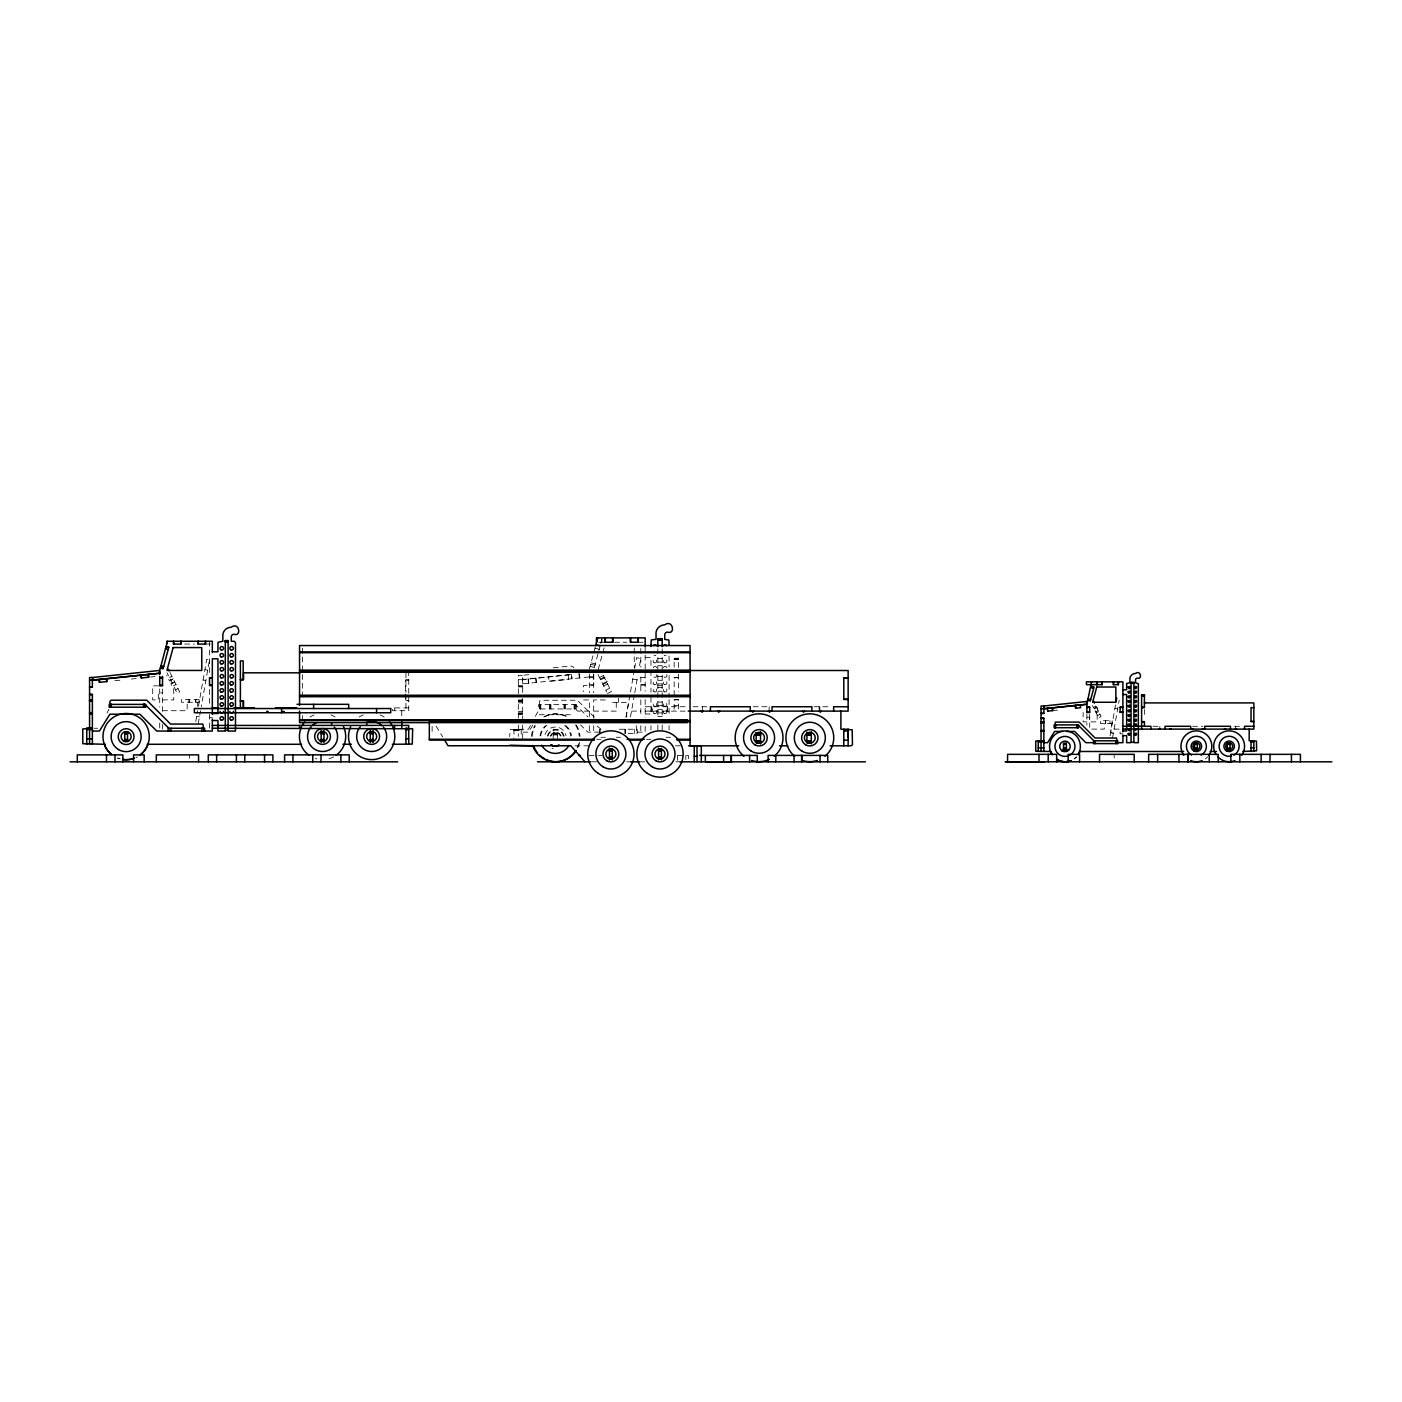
<?xml version="1.0" encoding="UTF-8"?>
<svg xmlns="http://www.w3.org/2000/svg" width="1402" height="1402" viewBox="0 0 1402 1402"><rect width="100%" height="100%" fill="white"/><g stroke="black" fill="none" stroke-linecap="round" stroke-linejoin="round"><path stroke-width="0.75" stroke-dasharray="5 3.75" d="M669.087 711.112L667.072 711.655L666.914 706.748M195.772 721.574L197.682 710.709M198.488 706.135L206.742 659.29L209.511 659.781L201.257 706.626M198.225 723.783L200.539 710.709M625.993 717.473L630.129 694.025M630.497 691.887L634.265 670.577M634.633 668.439L636.526 657.731L640.802 658.484L639.4 666.423M634.405 694.779L630.427 717.228L626.151 716.475L628.639 702.402L610.466 702.402M634.791 692.641L637.787 675.589M1110.069 735.805L1116.097 701.578M1112.557 737.82L1119.182 700.281M1112.242 723.485L1100.5 723.485L1100.5 720.681L1112.207 720.681L1110.629 732.563L1113.381 733.053M589.401 669.14L595.727 645.376M594.343 667.457L599.916 646.497M600.757 643.378L601.931 638.926M598.251 669.508L604.665 645.866M107.043 712.935L108.953 709.114M530.429 725.535L528.466 729.233L510.346 729.426L509.609 736.541M535.371 716.317L539.332 708.939L539.384 704.593M532.813 725.167L528.466 732.124L522.666 732.124M169.397 677.604L171.903 676.36M170.623 680.058L173.129 678.796M172.253 683.317L174.759 682.055M173.48 685.771L175.986 684.509M175.513 689.837L178.019 688.575M599.513 677.552L603.403 675.606M600.284 679.111L604.174 677.166M600.634 679.812L605.173 677.552L607.119 681.442L602.58 683.703M602.948 684.421L606.838 682.476M603.719 685.981L607.609 684.036M605.822 690.187L609.712 688.242M607.504 693.552L611.395 691.607L602.685 674.187M1093.437 707.467L1095.943 706.205M1093.946 708.448L1096.452 707.204M1094.173 708.921L1097.1 707.449L1098.362 709.955L1095.418 711.427M1095.663 711.883L1098.169 710.639M1096.154 712.899L1098.677 711.638M1097.521 715.616L1100.027 714.354M528.922 674.642L522.508 675.326L522.964 679.655L570.036 674.695M114.841 680.741L123.026 679.9M131.227 679.041L139.411 678.182M150.575 677.026L154.939 676.57M553.317 667.808L570.053 666.055A4.206 4.206 0 0 1 573.909 667.773M589.085 676.956L523.104 683.825L522.666 679.514L571.683 674.397L572.139 678.726M1052.516 710.639L1060.981 709.745M598.742 642.239L605.296 642.239M614.567 642.239L626.641 642.239M637.928 642.239L643.36 642.239M184.661 644.061L194.405 644.061M205.305 644.061L210.58 644.061M645.165 657.468L650.966 657.468L650.966 668.333M657.853 658.554L662.2 658.554M674.169 658.484L678.515 658.607L674.169 658.905M674.169 659.255L678.515 659.08M674.169 659.448L678.515 659.448M674.169 659.641L678.515 659.641M657.853 662.182L662.2 662.182M657.853 665.722L662.2 665.722M589.348 676.728L593.694 676.763M657.853 676.605L662.2 676.605M678.515 677.394L674.169 677.394L674.169 697.337M589.348 677.481L593.694 677.481M640.819 677.481L645.165 677.481L645.165 691.291M674.169 677.762L678.515 677.762M518.319 679.655L522.666 679.655M408.753 679.83L405.599 679.83L405.599 700.877L408.753 700.877M405.949 680.18L408.753 680.18M657.853 680.303L662.2 680.303M657.853 683.931L662.2 683.931M589.348 684.737L593.694 684.737M640.819 684.737L645.165 684.737M640.819 685.087L645.165 685.087M518.319 685.455L522.666 685.455M158.584 685.858L152.695 685.858L152.695 699.896L158.303 699.896L158.303 692.868L162.527 692.868M657.853 685.736L662.2 685.736M518.319 686.542L522.666 686.542M518.319 686.91L522.666 686.91M657.853 687.628L662.2 687.628M657.853 691.256L662.2 691.256M674.169 699.51L678.515 699.51L678.515 711.112M162.509 699.896L173.743 699.896L173.743 689.433L170.799 683.563L173.936 682.003L172.691 679.479L169.554 681.057L166.733 675.413M583.547 699.931L589.348 699.931L589.348 718.35M605.296 699.931L593.694 699.931L593.694 718.35M678.515 699.878L674.169 699.878L674.169 711.112M522.666 699.948L518.319 699.966L518.319 721.329M518.319 700.527L522.666 700.246M405.949 700.527L408.753 700.527M518.319 700.685L522.666 700.685L518.319 701.035M518.319 701.21L522.666 701.21M518.319 701.403L522.666 701.403M657.853 702.052L662.2 702.052M518.319 702.858L522.666 702.858M657.853 705.679L662.2 705.679M674.169 705.662L678.515 705.662M645.165 706.748L688.662 706.748M693.009 706.748L710.411 706.748M753.189 706.748L769.856 706.748M814.071 706.748L831.474 706.748M408.753 707.905L392.613 707.905L392.613 710.709L408.753 710.709L408.753 672.82M657.853 709.307L662.2 709.307M162.527 710.709L187.167 710.709L187.167 702.279M589.348 711.112L577.501 711.112L575.574 708.939L575.468 704.593L587.911 716.913M593.694 711.112L616.267 711.112L616.267 702.402M631.513 711.112L640.819 711.112M645.165 711.112L686.594 711.112M518.319 711.55L522.666 711.55M518.319 713.005L522.666 713.005M657.853 712.917L662.2 712.917M518.319 713.197L522.666 713.197M518.319 713.373L522.666 713.565M522.666 713.723L518.319 713.881L522.666 714.161M645.165 714.004L650.966 714.004L650.966 694.446M518.319 714.337L522.666 714.337M539.332 714.74L570.351 714.74M657.853 716.545L662.2 716.545M1086.883 717.211L1089.687 717.211L1089.687 721.89L1097.17 721.89L1097.17 714.915M209.529 717.719L212.333 717.719M1086.883 721.89L1083.15 721.89L1083.15 712.531M1152.97 726.289L1160.979 726.289M1192.576 726.289L1202.881 726.289M1234.479 726.289L1242.487 726.289M94.127 728.251L97.632 728.251M1091.772 729.11L1104.25 729.11L1104.25 723.485M1114.082 729.11L1120.093 729.11L1120.093 733.772L1122.897 733.772M597.147 726.148L601.072 729.233M619.386 729.233L637.191 729.233L637.191 733.579L626.729 733.579M513.956 729.531L522.666 729.653L513.956 729.794M513.956 730.127L522.666 730.091M513.956 730.495L522.666 730.337M513.956 730.687L522.666 730.687M599.495 732.124L587.753 732.124L580.498 724.887M637.191 732.124L645.165 732.124L645.165 725.605M553.212 733.334L557.558 733.509M553.212 733.702L557.558 733.702M553.212 733.912L557.558 733.912M553.212 734.14L557.558 734.403M553.212 734.648L557.558 734.648M553.212 734.911L557.558 734.911M600.985 737.277L605.331 737.277M616.197 737.277L620.543 737.277M666.16 737.277L670.507 737.277M596.639 739.275L600.985 739.275M646.602 739.275L650.949 739.275M575.03 745.811L590.295 745.811M675.431 745.811L681.968 745.811M589.05 755.415L597.865 755.415M598.812 755.415L601.773 755.415M677.937 755.415L688.4 755.415L688.4 759.691M591.574 761.812L597.673 761.812M626.712 761.829L629.778 761.829M640.521 761.829L644.71 761.829M675.922 761.829L678.866 761.829M1114.888 708.483L1117.657 708.974M1110.612 732.738L1113.381 733.211M632.74 679.146L637.034 679.9M204.92 669.665L207.689 670.138M203.097 680.023L205.849 680.513M196.683 716.387L199.434 716.878M552.02 748.247L553.212 748.458M594.974 648.18L599.513 649.389M591.083 662.831L595.622 664.04L594.693 667.545L590.154 666.336M590.698 664.233L594.904 665.354M594.325 717.176L577.379 700.229L540.401 700.281L539.349 701.491L539.349 708.939M436.162 726.183L442.646 736.856M1095.873 706.047L1101.113 716.527L1098.607 717.771L1092.491 705.574M598.041 674.625L606.751 692.027M169.975 672.487L179.649 691.834L177.143 693.096L166.978 672.785M636.28 725.605L636.473 733.579M650.248 711.112L652.28 711.655L652.421 706.748M579.254 673.608L579.709 677.937M578.886 673.643L579.341 677.972M571.315 674.432L571.771 678.761M568.16 674.853L568.634 679.392L549.093 681.425L548.62 676.903M535.985 678.112L536.44 682.441M535.634 678.147L536.09 682.476M528.414 678.901L528.869 683.23M528.063 678.936L528.519 683.265M634.23 648.022L634.282 667.352M1235.618 726.289L1235.618 729.11M1159.84 726.289L1159.84 729.11M1144.418 709.43L1144.418 717.719M1114.187 754.346L1114.187 758.079M1109.858 720.681L1110.104 723.485M1105.652 720.681L1105.652 723.485M1105.424 720.681L1105.424 723.485M1089.687 714.266L1089.687 727.375M1086.883 714.266L1086.883 725.184M819.872 706.748L819.872 711.112M819.154 706.748L819.154 711.112M769.137 706.748L769.137 711.112M702.437 706.748L702.437 711.112M685.858 755.415L685.858 759.691M678.515 667.527L678.515 658.204L674.169 658.292L674.169 667.527M678.515 674.134L678.515 691.694M677.499 755.415L677.499 761.829M669.087 656.013L669.087 666.896M669.087 675.589L669.087 697.337M669.087 699.51L669.087 716.913M669.087 725.605L669.087 729.951M667.65 706.748L667.65 711.112M662.2 648.775L662.2 717.368M662.2 724.887L662.2 730.021M657.853 648.775L657.853 717.368M657.853 724.887L657.853 732.124M651.702 706.748L651.702 711.112M650.966 670.524L650.966 692.255M650.966 725.605L650.966 729.951M645.165 646.392L645.165 677.113L640.819 677.113L640.819 691.204M645.165 699.545L645.165 717.053M640.819 648.46L640.819 667.124M640.819 699.808L640.819 717.053M640.819 725.675L640.819 732.124M634.3 729.233L634.3 733.579M625.59 729.233L625.59 733.579M624.871 729.233L624.871 733.579M618.44 698.056L618.44 702.402M601.931 637.892L601.931 642.239M600.231 729.233L600.231 733.579M599.495 729.233L599.495 733.579M593.694 673.854L593.694 692.676M593.694 725.675L593.694 732.124M593.694 674.625L593.694 685.438L583.547 685.438L583.547 691.642M589.348 673.854L589.348 692.676M589.348 725.675L589.348 732.124M575.276 704.593L575.013 708.939M574.855 704.593L574.855 708.939M574.68 704.593L574.505 708.939M574.312 704.593L574.312 708.939M574.137 704.593L574.137 708.939M565.427 704.593L565.427 708.939M564.708 704.593L564.708 708.939M563.99 704.593L563.99 708.939M557.558 738.381L557.558 729.951L553.212 729.951L553.212 740.852M550.933 704.593L550.933 708.939M550.215 704.593L550.215 708.939M549.479 704.593L549.479 708.939M540.786 704.593L540.786 708.939M540.401 704.593L540.401 708.939M540.226 704.593L540.226 708.939M539.752 704.593L539.752 708.939M522.666 692.518L522.666 675.308L518.319 675.308L518.319 694.516M522.666 698.371L522.666 721.329M522.666 725.009L522.666 740.168M521.211 729.233L521.211 735.209M518.319 725.009L518.319 736.383M513.956 729.233L513.956 740.168M432.131 726.376L432.131 735.104M405.949 672.82L405.949 692.395M405.949 694.428L405.949 710.709M401.743 710.709L401.743 717.263M394.716 707.905L394.716 710.709M302.359 648.267L302.359 700.404M302.359 715.493L302.359 719.822M209.529 641.257L209.529 673.906M209.529 689.556L209.529 707.029M209.529 714.214L209.529 731.055M197.682 702.279L197.682 706.503M195.929 699.475L195.929 702.279M195.579 699.475L195.579 702.279M189.55 754.872L189.55 758.342M189.27 699.475L189.27 702.279M188.919 699.475L188.919 702.279M162.527 689.013L162.527 711.357M162.527 724.483L162.527 729.04M159.705 689.013L159.723 706.976M159.723 723.029L159.723 731.055M137.396 756.87A23.151 23.151 0 0 1 136.099 757.536M119.082 758.692A23.151 23.151 0 0 1 117.715 758.202M120.257 758.885A23.151 23.151 0 0 1 117.505 757.974M333.606 756.835A23.151 23.151 0 0 1 328.208 758.938M316.922 758.938A23.151 23.151 0 0 1 315.292 758.482M310.052 717.018A23.151 23.151 0 0 1 314.153 714.932M330.977 714.932A23.151 23.151 0 0 1 335.06 717.018M359.157 717.018A23.151 23.151 0 0 1 363.258 714.932M380.082 714.932A23.151 23.151 0 0 1 384.166 717.018M1076.28 756.905A15.44 15.44 0 0 1 1074.107 758.832M1207.683 756.8A15.44 15.44 0 0 1 1205.405 758.832M1076.631 756.922A15.44 15.44 0 0 1 1074.44 758.832M655.856 655.417A1.805 1.805 0 0 1 654.051 655.417M653.297 667.773A1.805 1.805 0 0 1 656.802 667.808M656.609 674.607A1.805 1.805 0 0 1 655.049 677.324A1.805 1.805 0 0 1 653.472 674.607M666.756 674.607A1.805 1.805 0 0 1 665.196 677.324A1.805 1.805 0 0 1 663.619 674.607M663.444 667.773A1.805 1.805 0 0 1 666.949 667.808M666.02 655.417A1.805 1.805 0 0 1 664.197 655.417M545.028 734.543A10.866 10.866 0 0 1 566.005 735.647M547.358 736.19A8.184 8.184 0 0 1 563.411 736.295M550.232 736.138A5.433 5.433 0 0 1 560.467 735.98M578.57 743.726A23.922 23.922 0 0 1 577.081 747.985M531.498 736.523A23.922 23.922 0 0 1 535.108 725.184M543.748 717A23.922 23.922 0 0 1 566.794 716.878M575.503 724.974A23.922 23.922 0 0 1 579.236 736.278M540.015 735.77A15.51 15.51 0 0 1 545.623 725.833M564.638 725.465A15.51 15.51 0 0 1 570.789 736.138M550.898 736.155A5.433 5.433 0 0 1 561.238 735.98M548.129 735.892A8.184 8.184 0 0 1 564.112 736.05M579.569 742.359A23.922 23.922 0 0 1 577.694 748.055M532.234 736.138A23.922 23.922 0 0 1 535.196 726.131M544.677 716.737A23.922 23.922 0 0 1 567.74 716.843M576.362 725.044A23.922 23.922 0 0 1 579.99 736.365M540.681 735.997A15.51 15.51 0 0 1 546.833 725.307M565.847 725.693A15.51 15.51 0 0 1 571.473 735.629M199.084 699.475L181.541 699.475L181.541 702.279L199.084 702.279L199.084 699.475M576.31 704.593L538.613 704.593L538.613 708.939L576.31 708.939L576.31 704.593M557.558 732.931L553.212 732.931L557.558 733.001M654.033 662.655A1.805 1.805 0 0 0 656.767 661.113A1.805 1.805 0 0 0 654.068 659.518A1.805 1.805 0 0 0 654.033 662.655M664.18 662.655A1.805 1.805 0 0 0 666.914 661.113A1.805 1.805 0 0 0 664.215 659.518A1.805 1.805 0 0 0 664.18 662.655M654.033 684.404A1.805 1.805 0 0 0 656.767 682.862A1.805 1.805 0 0 0 654.068 681.267A1.805 1.805 0 0 0 654.033 684.404M654.033 691.729A1.805 1.805 0 0 0 656.767 690.187A1.805 1.805 0 0 0 654.051 688.592A1.805 1.805 0 0 0 654.033 691.729M654.033 706.152A1.805 1.805 0 0 0 656.767 704.61A1.805 1.805 0 0 0 654.068 703.015A1.805 1.805 0 0 0 654.033 706.152M654.051 713.408A1.805 1.805 0 0 0 656.767 711.83A1.805 1.805 0 0 0 654.051 710.271A1.805 1.805 0 0 0 654.051 713.408M664.197 713.408A1.805 1.805 0 0 0 666.914 711.83A1.805 1.805 0 0 0 664.197 710.271A1.805 1.805 0 0 0 664.197 713.408M664.18 706.152A1.805 1.805 0 0 0 666.914 704.61A1.805 1.805 0 0 0 664.215 703.015A1.805 1.805 0 0 0 664.18 706.152M664.18 691.729A1.805 1.805 0 0 0 666.914 690.187A1.805 1.805 0 0 0 664.197 688.592A1.805 1.805 0 0 0 664.18 691.729M664.18 684.404A1.805 1.805 0 0 0 666.914 682.862A1.805 1.805 0 0 0 664.215 681.267A1.805 1.805 0 0 0 664.18 684.404"/><path stroke-width="1.5" d="M703.156 711.112L702.069 712.198L700.982 711.112M719.839 711.112L718.753 712.198L717.666 711.112M753.908 711.112L752.821 712.198L751.735 711.112M770.574 711.112L769.488 712.198L768.401 711.112M804.643 711.112L803.556 712.198L802.47 711.112M821.327 711.112L820.24 712.198L819.154 711.112M1127.576 729.11L1126.174 729.11M1138.336 729.11C1135.269 727.235 1133.78 732.3 1136.934 729.11M1160.313 729.11L1158.911 729.11M1171.073 729.11L1169.671 729.11M1193.049 729.11L1191.647 729.11M1203.81 729.11L1202.408 729.11M1225.786 729.11L1224.384 729.11M1236.546 729.11L1235.144 729.11M1116.097 701.578L1116.711 698.126M167.451 641.345L159.723 670.454L159.723 674.432M595.622 645.726L597.725 637.805M1069.376 749.316L1066.379 751.437L1066.379 743.183L1063.575 743.358L1063.575 751.454L1062.033 750.789M268.15 711.445L266.66 711.445M284.273 711.445L282.783 711.445M128.721 740.975L127.547 741.5L127.547 731.826L124.743 731.826L124.743 741.535L123.674 741.045M557.558 745.741L559.012 745.233M159.723 673.258L93.075 680.268L92.777 677.481L159.425 670.471L159.723 673.258L89.57 680.268M1043.859 708.711L1086.883 704.225L1091.597 681.863M1047.644 711.147L1052.762 710.604L1052.464 707.817M1044.735 761.794L1005.9 761.794M657.853 638.734L662.2 638.629L662.2 646.602M657.853 638.926L662.2 639.049M662.2 639.189L657.853 639.347L662.2 639.698M657.853 639.873L662.2 639.873M657.853 640.066L662.2 640.066M225.301 640.854L228.105 640.661M225.301 640.959L228.105 641.1M225.301 641.257L228.105 641.415M225.301 641.59L228.105 641.783L225.301 641.958M212.333 651.772L217.941 651.772L217.993 642.291L222.848 641.257L222.848 634.247A8.552 8.552 0 0 1 231.277 627.22C239.059 621.314 241.933 637.034 233.959 634.247A2.681 2.681 0 0 0 231.277 636.929L231.277 641.257L234.432 641.31L235.483 642.659L235.483 731.055L228.105 731.055L228.105 640.556L225.301 640.556L225.301 731.055L217.941 731.055L217.941 720.523L212.333 720.523M299.555 651.948L690.064 651.948M299.555 652.684L690.064 652.684M299.555 670.138L690.064 670.138M689.381 670.507L848.14 670.507L848.14 711.112L688.224 711.112M299.555 671.4L690.064 671.4M299.555 672.119L690.064 672.119M300.063 672.82L243.545 672.82L243.545 679.83L240.39 679.83M159.723 677.464L162.527 677.464M212.333 677.814L209.529 677.814L209.529 685.525L212.333 685.525M848.14 677.762L843.794 677.762L843.794 699.51L848.14 699.51M159.723 678.165L162.527 678.165M209.529 678.165L212.333 678.165M843.794 678.13L848.14 678.13M240.39 679.479L243.194 679.479L243.194 660.903L240.39 660.903L240.39 707.905M1131.081 682.529L1133.885 682.704M1131.081 682.809L1133.885 682.914M1131.081 683.142L1133.885 683.265M159.723 685.175L162.527 685.175M209.529 685.175L212.333 685.175M89.57 686.927L92.374 686.927M89.57 687.278L92.374 687.278L92.374 677.464L89.57 677.464L89.57 744.287M1122.897 689.819L1126.647 689.819L1126.665 683.493L1129.907 682.809L1129.907 678.13A5.713 5.713 0 0 1 1135.532 673.451C1140.685 669.42 1142.612 680.023 1137.32 678.13A1.788 1.788 0 0 0 1135.532 679.917L1135.532 682.809L1138.336 683.738L1138.336 742.674L1133.885 742.674L1133.885 682.336L1131.081 682.336L1131.081 742.674L1126.647 742.674L1126.647 735.647L1122.897 735.647M89.57 694.305L92.374 694.305L92.374 744.287M89.57 694.656L92.374 694.656M1122.897 694.498L1126.647 694.498L1126.647 730.968L1122.897 730.968M1141.614 694.954L1144.418 694.971M299.555 695.252L690.064 695.252M1141.614 695.532L1144.418 695.322M1141.614 695.778L1144.418 695.655M299.555 695.97L690.064 695.97M1141.614 695.9L1144.418 695.9M299.555 696.706L690.064 696.706M843.794 699.142L848.14 699.142M89.57 699.931L92.374 699.913M89.57 700.019L92.374 700.194M92.374 700.317L89.57 700.457L92.374 700.772M89.57 700.947L92.374 700.947M240.39 700.877L243.545 700.877L243.545 707.905M89.57 701.315L92.374 701.14M240.39 701.228L243.194 701.228L243.194 707.905M1144.418 702.91L1253.844 702.91L1253.844 729.11L1122.897 729.11M109.899 704.4L144.984 704.4L168.836 728.251L203.903 728.251M297.014 704.33L348.677 704.33L348.677 708.536M848.14 706.748L833.647 706.748L833.647 711.112M1086.883 706.941L1089.687 706.941L1089.687 712.549L1086.883 712.549L1086.883 702.735M1122.897 707.169L1120.093 707.169L1120.093 712.321L1122.897 712.321M1086.883 707.414L1089.687 707.414M1120.093 707.414L1122.897 707.414M1141.614 707.362L1144.418 707.362M1141.614 707.589L1144.418 707.589L1144.418 694.989L1141.614 695.024L1141.614 729.11M1253.844 707.817L1251.04 707.589L1251.04 721.627L1253.844 721.627M212.333 707.905L218.8 707.905M233.906 707.905L254.428 707.905M275.458 707.905L296.909 707.905M1041.055 708.816L1043.859 708.816M1086.883 712.093L1089.687 712.093M1120.093 712.093L1122.897 712.093M92.374 712.531L89.57 712.724L92.374 713.075M89.57 713.232L92.374 713.232M1041.055 713.25L1043.859 713.25M89.57 713.39L92.374 713.653M212.333 713.513L217.941 713.513L217.941 658.8L212.333 658.8L212.333 714.214M1041.055 713.495L1043.859 713.495L1043.859 706.012L1086.55 701.508L1086.848 704.295L1044.052 708.799L1043.771 706.012L1041.055 706.012L1041.055 751.49M89.57 713.951L92.374 713.898M1041.055 718.157L1043.859 718.157L1043.859 751.49M1041.055 718.402L1043.859 718.402M299.555 719.822L687.26 719.822L687.26 722.626L299.555 722.626L299.555 711.147M299.555 720.558L690.064 720.558M1251.04 721.382L1253.844 721.382M690.064 721.802L429.327 721.802L429.327 740.098L594.466 740.098M1141.614 721.627L1144.418 721.627L1144.418 726.289M1041.055 721.942L1043.859 722.1M1141.614 721.855L1144.418 721.855M1041.055 722.275L1043.859 722.38M1041.055 722.486L1043.859 722.608L1041.055 722.836M1054.619 724.904L1077.998 724.904L1093.91 740.799L1117.289 740.799M212.333 725.43L408.701 725.43L408.753 744.287M1122.897 726.289L1150.954 726.289L1150.954 729.11M1253.844 726.289L1244.503 726.289L1244.503 729.11M92.374 728.251L82.736 728.952L82.841 743.726L105.413 744.287M212.333 728.234L412.679 728.76L412.258 744.094L392.315 744.287M86.749 728.286L92.374 728.304M405.949 728.286L408.753 728.357M86.749 728.654L92.374 728.602M405.949 728.654L408.753 728.795M86.749 728.952L92.374 729.075M405.949 729.11L408.753 728.952M86.749 729.285L92.374 729.32M405.949 729.285L408.753 729.285M86.749 729.461L92.374 729.461M405.949 729.653L408.753 729.461M843.794 729.531L848.14 729.653L843.794 729.951M843.794 730.302L848.14 730.127M225.301 730.354L228.105 730.354M843.794 730.495L848.14 730.495M1041.055 730.565L1043.859 730.319M843.794 730.687L848.14 730.687M1041.055 730.687L1043.859 730.898M92.374 731.055L99.384 731.055L109.899 714.214L139.92 714.214L156.761 731.055L212.333 731.055L212.333 719.033M1062.628 731.441L1054.619 731.441L1047.609 742.674L1043.859 742.674M1066.624 731.441L1074.633 731.441L1085.849 742.674L1093.437 742.674L1093.437 740.799M321.163 731.844L323.967 731.826M370.268 731.826L373.072 731.826M124.743 732.212L127.547 732.072M321.163 732.072L323.967 732.212M370.268 732.072L373.072 732.212M124.743 732.563L127.547 732.387M321.163 732.387L323.967 732.563M370.268 732.563L373.072 732.387M124.743 732.773L127.547 732.773M321.163 732.773L323.967 732.773M370.268 732.773L373.072 732.773M756.186 732.948L760.532 732.931L756.186 733.071L756.186 742.815L760.532 742.762M811.285 732.931L806.921 732.931L811.285 733.193M124.743 733.001L127.547 733.001M321.163 733.001L323.967 733.001M370.268 733.001L373.072 733.001M124.743 733.246L127.547 733.491M321.163 733.246L323.967 733.491M370.268 733.491L373.072 733.246M756.186 733.509L760.532 733.509M806.921 733.334L811.285 733.509M124.743 733.737L127.547 733.737M321.163 733.737L323.967 733.737M370.268 733.737L373.072 733.737M756.186 733.702L760.532 733.702M806.921 733.702L811.285 733.702M756.186 733.912L760.532 733.912M806.921 733.912L811.285 733.912M756.186 734.14L760.532 734.403M806.921 734.14L811.285 734.403M756.186 734.648L760.532 734.648M806.921 734.648L811.285 734.648M756.186 734.911L760.532 734.911M806.921 734.911L811.285 734.911M86.749 738.836L92.374 738.836M405.949 738.836L408.753 738.836M429.327 739.275L594.466 739.275M627.062 739.275L644.429 739.275M677.026 739.275L690.064 739.275M124.743 739.485L127.547 739.485M321.163 739.485L323.967 739.485M370.268 739.485L373.072 739.485M124.743 739.748L127.547 739.748M321.163 739.748L323.967 739.748M370.268 739.748L373.072 739.748M124.743 739.993L127.547 740.221M321.163 740.221L323.967 739.993M370.268 739.993L373.072 740.221M629.235 740.098L642.256 740.098M677.026 740.098L690.064 740.098M843.794 740.168L848.14 740.168M124.743 740.449L127.547 740.449M321.163 740.449L323.967 740.449M370.268 740.449L373.072 740.449M124.743 740.659L127.547 740.659M321.163 740.659L323.967 740.659M370.268 740.659L373.072 740.659M124.743 741.01L127.547 740.852M321.163 740.852L323.967 741.01M370.268 740.852L373.072 741.01M756.186 740.852L760.532 741.115M806.921 740.852L811.285 741.115M1038.251 741.062L1043.859 740.939L1035.71 741.062L1035.815 751.297L1051.027 751.49M124.743 741.343L127.547 741.255M321.163 741.15L323.967 741.255M370.268 741.15L373.072 741.395M756.186 741.36L760.532 741.36M806.921 741.36L811.285 741.36M1038.251 741.378L1043.859 741.237M1253.844 741.378L1251.04 741.167L1253.844 740.922L1253.844 751.49M756.186 741.605L760.532 741.605M806.921 741.605L811.285 741.605M1038.251 741.483L1043.859 741.483M1251.04 741.605L1253.844 741.483M756.186 741.833L760.532 741.833M806.921 741.833L811.285 741.833M1038.251 741.728L1043.859 741.728M1251.04 741.728L1253.844 741.728M756.186 742.061L760.532 742.254M806.921 742.061L811.285 742.254M1131.081 742.201L1133.885 742.201M756.186 742.569L760.532 742.429M811.285 742.429L806.921 742.569L811.285 742.762M1194.522 743.358L1197.326 743.971M1227.258 743.358L1230.062 743.183M1063.575 743.551L1066.379 743.673L1063.575 743.971M1093.437 743.603L1117.762 743.603M1227.258 743.551L1230.062 743.673L1227.258 743.971M147.122 744.287L301.588 744.287M342.912 744.287L351.324 744.287M1063.575 744.129L1066.379 744.287L1063.575 744.462M1194.522 744.129L1197.326 744.287L1194.522 744.462M1230.062 744.129L1227.258 744.287L1230.062 744.462M534.25 745.811L509.907 745.233M688.522 745.811L738.731 745.811M779.512 745.811L787.942 745.811M830.107 745.811L851.049 745.811L852.451 744.725L852.188 729.776L840.902 729.198L840.902 711.112M1038.251 747.862L1043.859 747.862M1251.04 747.862L1253.844 747.862M1063.575 748.3L1066.379 748.3M1194.522 748.3L1197.326 748.3M1227.258 748.3L1230.062 748.3M1063.575 748.458L1066.379 748.615M1194.522 748.615L1197.326 748.458M1227.258 748.615L1230.062 748.458M1066.379 748.773L1063.575 748.931L1066.379 749.194M1194.522 748.931L1197.326 748.773M1227.258 748.773L1230.062 748.931L1227.258 749.194M1194.574 749.299A3.505 3.505 0 0 0 1199.902 746.355A3.505 3.505 0 0 0 1194.679 743.235A3.505 3.505 0 0 0 1194.574 749.299L1197.326 749.071M612.288 749.334L609.484 749.579L612.288 749.72M658.59 749.351L661.411 749.474M1063.575 749.404L1066.379 749.562M1194.522 749.299L1197.326 749.527M1227.258 749.299L1230.062 749.474M658.59 749.72L661.411 749.72M609.484 749.895L612.288 750.088M658.59 749.895L661.411 750.088M609.484 750.28L612.288 750.28M658.59 750.28L661.411 750.28M609.484 750.508L612.288 750.753M658.59 750.508L661.411 750.753M609.484 750.999L612.288 750.999M658.59 750.999L661.411 750.999M609.484 751.244L612.288 751.244M658.59 751.244L661.411 751.244M1079.417 751.49L1183.656 751.49M1210.154 751.49L1216.568 751.49M1242.891 751.49L1256.63 750.789L1256.472 741.15L1249.182 740.782L1249.182 729.11M578.57 755.415L580.358 755.415M699.58 755.415L757.29 755.415L757.29 761.829M694.218 756.309L697.022 756.309M609.484 756.992L612.288 756.992M658.59 756.992L661.411 756.992M609.484 757.255L612.288 757.255M658.59 757.255L661.411 757.255M609.484 757.728L612.288 757.501M658.59 757.728L661.411 757.501M609.484 757.956L612.288 757.956M658.59 757.956L661.411 757.956M609.484 758.167L612.288 758.167M658.59 758.167L661.411 758.167M609.484 758.359L612.288 758.517M658.59 758.359L661.411 758.517M609.484 758.78L612.288 758.85M658.59 758.78L661.411 758.85M70.1 761.829L397.712 761.829M537.474 761.812L590.505 761.812M630.637 761.829L639.663 761.794M679.742 761.829L865.367 761.829M1005.129 761.794L1331.9 761.829M705.679 761.777L731.546 761.847M553.212 745.759L550.846 744.725A8.184 8.184 0 0 0 559.17 745.163M1091.124 686.244L1094.051 687.015L1090.335 701L1087.409 700.211M1090.756 687.593L1093.472 688.312M1087.759 698.862L1090.476 699.58M595.903 644.675L600.109 645.796M166.102 646.445L168.818 647.163L163.053 668.789L160.354 668.071M166.014 646.778L168.713 647.496M165.471 648.811L168.187 649.529M160.985 665.705L163.684 666.423M160.441 667.738L163.14 668.456M584.932 761.794L570.807 745.759L448.044 745.759L444.802 740.414M1093.578 701.456L1094.384 703.05M168.345 669.245L169.134 670.804M1080.136 704.943L1080.662 707.695L1075.544 708.238L1075.264 705.451M1075.492 705.416L1075.772 708.203M1052.236 707.835L1052.516 710.639M1047.347 708.343L1047.872 711.112M148.542 674.415L148.822 677.201L141.146 678.007L140.866 675.221M148.191 674.45L148.472 677.254M141.216 675.186L141.497 677.972M106.675 678.778L106.955 681.565L99.279 682.371L98.999 679.584M106.324 678.813L106.622 681.6M99.349 679.549L99.63 682.336M1300.425 761.829L1300.425 754.346L1230.833 754.346L1230.833 761.829M1291.435 754.346L1291.435 761.829M1270.124 754.346L1269.932 761.829M1261.134 754.346L1261.134 761.829M1251.04 740.782L1251.04 751.49M1239.824 754.346L1239.824 761.829M1230.465 729.11L1230.465 726.289L1204.739 726.289L1204.739 729.11M1230.062 743.078L1230.062 751.49M1227.258 743.078L1227.258 749.737M1218.215 761.829L1218.215 754.346L1148.641 754.346L1148.641 761.829M1209.243 754.346L1209.243 761.829M1197.326 743.078L1197.326 751.49M1194.522 743.078L1194.522 749.737M1190.719 729.11L1190.719 726.289L1164.992 726.289L1164.992 729.11M1187.915 754.346L1187.915 761.829M1187.739 754.346L1187.739 761.829M1178.942 754.346L1178.942 761.829M1157.631 754.346L1157.631 761.829M1134.2 761.829L1134.2 754.346L1099.518 754.346L1099.518 761.829M1122.897 731.739L1122.897 681.863L1086.427 681.863L1086.427 684.667L1102.095 684.667L1102.095 681.863M1122.897 735.191L1122.897 742.674L1117.762 742.674L1117.762 740.799M1118.463 681.863L1118.463 684.667L1113.311 684.667L1113.311 681.863M1118.218 681.863L1118.218 684.667M1117.289 743.603L1116.588 738.03L1095.067 737.995L1079.172 722.083L1055.32 722.118L1054.812 727.708M1115.887 740.799L1115.887 743.603M1113.538 681.863L1113.538 684.667M1101.849 681.863L1101.849 684.667M1097.17 681.863L1097.17 684.667M1096.942 681.863L1096.942 684.667M1095.312 740.799L1095.312 743.603M1093.91 740.799L1093.91 743.603M1079.593 761.829L1079.593 754.346L1068.166 754.346L1068.166 761.829M1078.471 724.904L1078.471 727.708L1054.146 727.708L1054.146 724.904M1077.998 727.708L1077.998 724.904L1077.735 727.708M1077.63 724.904L1077.542 727.708M1077.314 724.904L1077.192 727.708L1077.069 724.904M1056.652 761.829L1056.652 754.346L1007.565 754.346L1007.565 761.829M1055.548 724.904L1055.548 727.708M1055.198 724.904L1055.426 727.708M1054.987 724.904L1055.093 727.708M1048.188 754.346L1048.188 761.829M1039.005 754.346L1039.005 761.829M1038.251 740.799L1038.251 751.49M848.14 729.25L848.14 745.811M848.087 729.198L848.087 737.172M843.794 729.198L843.794 745.811M827.758 761.829L827.758 755.415L768.103 755.415L768.103 761.829M820.047 755.415L820.047 761.829M811.898 711.112L811.898 706.748L772.029 706.748L772.029 711.112M811.285 731.599L811.285 743.884M806.921 732.054L806.921 742.815M801.786 755.415L801.786 761.829M801.611 755.415L801.611 761.829M794.075 755.415L794.075 761.829M775.814 755.415L775.814 761.829M760.532 731.599L760.532 743.884M750.28 711.112L750.28 706.748L710.411 706.748L710.411 711.112M749.597 755.415L749.597 761.829M723.625 755.415L723.625 761.829M705.364 755.415L705.364 761.829M701.298 761.794L701.298 745.724L690.064 745.724L690.064 645.551L299.555 645.551L299.555 705.364M697.022 745.724L697.022 761.759M694.27 745.724L694.218 761.759M669.087 645.148L668.894 640.066L664.741 639.347L664.741 634.878A2.769 2.769 0 0 1 667.527 632.092C675.782 634.966 672.872 618.86 664.741 624.854A8.85 8.85 0 0 0 656.048 632.092L656.048 639.347L651.264 639.908L650.966 646.445M661.411 748.493L661.411 759.866M658.59 748.055L658.59 759.866M657.853 638.629L657.853 646.602M645.165 646.392L645.165 637.892L596.551 637.892L596.551 642.239M638.278 637.892L638.278 642.239L630.304 642.239L630.304 637.892M637.928 637.892L637.928 642.239M630.672 637.892L630.672 642.239M612.919 637.892L612.919 642.239L604.945 642.239L604.945 637.892M612.551 637.892L612.551 642.239M612.288 748.493L612.288 759.989M609.484 748.055L609.484 759.989M605.296 637.892L605.296 642.239M596.656 637.892L596.656 641.871M405.949 728.216L405.949 744.287M401.743 721.644L401.743 728.216M394.558 725.43L394.558 728.234M376.577 708.536L376.577 712.742M373.072 730.547L373.072 742.429M370.268 730.547L370.268 742.429M366.658 722.626L366.658 725.43M349.221 761.829L349.221 754.872L284.606 754.872L284.606 761.829M340.879 754.872L340.879 761.829M331.591 722.626L331.591 725.43M323.967 730.547L323.967 742.429M321.163 730.547L321.163 742.429M321.093 754.872L320.918 761.829M313.61 704.33L313.61 708.536M312.751 754.872L312.751 761.829M299.555 725.43L299.555 728.234M292.948 754.872L292.948 761.829M281.574 708.536L281.574 712.742M272.899 761.829L272.899 754.872L208.285 754.872L208.285 761.829M264.557 754.872L264.557 761.829M244.754 754.872L244.754 761.829M236.412 754.872L236.412 761.829M216.627 754.872L216.627 761.829M212.333 652.596L212.333 641.257L166.733 641.257L166.733 644.061M205.656 641.257L205.656 644.061L197.945 644.061L197.945 641.257M205.305 641.257L205.305 644.061M204.604 728.251L204.604 731.055M203.903 731.055L202.869 724.08L170.571 724.045L146.719 700.194L111.126 700.194L109.917 701.403L109.917 707.204M201.8 728.251L201.8 731.055M198.558 761.829L198.558 754.872L156.323 754.872L156.323 761.829M198.295 641.257L198.295 644.061M181.103 641.257L181.103 644.061L173.392 644.061L173.392 641.257M180.753 641.257L180.753 644.061M173.743 641.257L173.743 644.061M170.939 728.251L170.939 731.055M168.836 728.251L168.836 731.055M168.135 728.251L168.135 731.055M162.527 676.36L162.527 685.876L159.723 685.876L159.723 676.36M145.685 704.4L145.685 707.204L109.198 707.204L109.198 704.4M144.932 704.4L144.932 707.204M144.564 704.4L144.686 707.204M144.441 704.4L144.283 707.204M143.95 704.4L144.108 707.204M144.161 761.829L144.161 754.872L133.558 754.872L133.558 761.829M143.758 704.4L143.758 707.204M143.582 704.4L143.582 707.204M122.868 761.829L122.868 754.872L77.285 754.872L77.285 761.829M114.999 754.872L114.999 761.829M111.301 704.4L111.301 707.204M111.126 704.4L110.951 707.204M110.776 704.4L110.6 707.204M110.46 704.4L110.32 707.204M110.092 704.4L110.197 707.204M106.482 754.872L106.482 761.829M86.749 728.251L86.749 744.287M111.459 754.539A23.151 23.151 0 0 1 109.514 720.523A23.151 23.151 0 0 1 143.582 721.417A23.151 23.151 0 0 1 139.832 755.292M133.4 758.622A23.151 23.151 0 0 1 123.341 759.621M148.121 743.761A23.151 23.151 0 0 1 140.796 754.399M134.539 758.061A23.151 23.151 0 0 1 131.77 758.938M130.351 759.253A23.151 23.151 0 0 1 123.113 759.446M111.284 754.258A23.151 23.151 0 0 1 104.081 743.533M343.455 726.534A23.151 23.151 0 0 1 336.252 755.152M309.053 755.292A23.151 23.151 0 0 1 301.57 726.744M302.219 725.447A23.151 23.151 0 0 1 304.655 721.82M334.237 727.06A15.019 15.019 0 0 1 332.712 747.564A15.019 15.019 0 0 1 312.155 747.319A15.019 15.019 0 0 1 311.104 726.797M312.418 725.43A15.019 15.019 0 0 1 316.326 722.836M392.56 726.534A23.151 23.151 0 0 1 371.775 759.639A23.151 23.151 0 0 1 350.675 726.744M389.423 721.644A23.151 23.151 0 0 1 391.894 725.237M383.342 727.06A15.019 15.019 0 0 1 381.817 747.564A15.019 15.019 0 0 1 361.26 747.319A15.019 15.019 0 0 1 360.209 726.797M366.308 722.468A15.019 15.019 0 0 1 382.063 725.675M233.38 711.41A1.752 1.752 0 0 1 231.628 713.162A1.752 1.752 0 0 1 229.858 711.41M223.549 711.41A1.752 1.752 0 0 1 221.796 713.162A1.752 1.752 0 0 1 220.044 711.41M1051.973 754.732A15.44 15.44 0 0 1 1054.83 734.753A15.44 15.44 0 0 1 1075.001 734.648A15.44 15.44 0 0 1 1078.033 754.591M1070.725 760.708A15.44 15.44 0 0 1 1056.757 759.463M1069.13 755.485A10.007 10.007 0 0 1 1054.97 745.846A10.007 10.007 0 0 1 1070.076 737.785A10.007 10.007 0 0 1 1070.234 754.907M1066.799 749.387A3.505 3.505 0 0 1 1063.031 749.316M1183.849 755.31A15.44 15.44 0 0 1 1186.074 734.806A15.44 15.44 0 0 1 1206.701 734.806A15.44 15.44 0 0 1 1208.927 755.31M1202.145 760.62A15.44 15.44 0 0 1 1190.631 760.62M1216.13 754.626A15.44 15.44 0 0 1 1219.232 734.455A15.44 15.44 0 0 1 1239.631 734.998A15.44 15.44 0 0 1 1241.664 755.31M1234.882 760.62A15.44 15.44 0 0 1 1217.935 756.922M1191.472 755.012A10.007 10.007 0 0 1 1188.756 739.818A10.007 10.007 0 0 1 1204.178 740.011A10.007 10.007 0 0 1 1201.111 755.117M1080.083 751.139A15.44 15.44 0 0 1 1078.418 754.626M1071.04 760.673A15.44 15.44 0 0 1 1059.684 760.62M1058.79 760.235A15.44 15.44 0 0 1 1057.108 759.288M1052.359 754.504A15.44 15.44 0 0 1 1051.062 751.91M1231.499 756.011A10.007 10.007 0 0 1 1219.319 744.304A10.007 10.007 0 0 1 1235.109 738.258A10.007 10.007 0 0 1 1233.848 755.117M663.549 645.674A1.805 1.805 0 0 1 666.686 645.709M653.402 645.674A1.805 1.805 0 0 1 656.539 645.709M575.644 750.613A23.922 23.922 0 0 1 532.655 745.408M568.879 745.531A15.51 15.51 0 0 1 541.698 745.216M743.919 756.256A23.922 23.922 0 0 1 741.605 721.417A23.922 23.922 0 0 1 776.533 721.417A23.922 23.922 0 0 1 774.237 756.256M769.365 759.341A23.922 23.922 0 0 1 751.577 760.462M794.671 756.256A23.922 23.922 0 0 1 792.358 721.417A23.922 23.922 0 0 1 827.285 721.417A23.922 23.922 0 0 1 824.972 756.256M817.331 760.462A23.922 23.922 0 0 1 802.312 760.462M576.24 750.666A23.922 23.922 0 0 1 545.816 759.341M544.467 758.657A23.922 23.922 0 0 1 539.647 755.117M537.597 752.909A23.922 23.922 0 0 1 533.812 746.442M1128.084 691.852C1129.521 696.321 1131.554 688.697 1128.084 691.852M1128.137 705.837C1129.574 710.306 1131.607 702.682 1128.137 705.837M1128.084 719.962C1129.504 724.431 1131.554 716.808 1128.084 719.962M1128.084 729.268C1129.521 733.737 1131.554 726.113 1128.084 729.268M1134.639 691.852C1136.058 696.321 1138.109 688.697 1134.639 691.852M1134.691 705.837C1136.111 710.306 1138.161 702.682 1134.691 705.837M1134.621 719.962C1136.058 724.431 1138.091 716.808 1134.621 719.962M1128.084 687.173C1129.486 691.642 1131.589 684.053 1128.084 687.173M1128.084 696.531C1129.486 701 1131.589 693.394 1128.084 696.531M1128.137 701.158C1129.539 705.627 1131.642 698.021 1128.137 701.158M1128.084 710.551C1129.486 715.038 1131.589 707.432 1128.084 710.551M1128.084 715.283C1129.469 719.752 1131.572 712.163 1128.084 715.283M1128.084 724.589C1129.486 729.058 1131.589 721.469 1128.084 724.589M1128.084 733.929C1129.486 738.416 1131.589 730.81 1128.084 733.929M1134.639 687.173C1136.023 691.642 1138.126 684.053 1134.639 687.173M1134.639 696.531C1136.023 701 1138.126 693.394 1134.639 696.531M1134.691 701.158C1136.076 705.627 1138.196 698.021 1134.691 701.158M1134.639 710.551C1136.023 715.038 1138.126 707.432 1134.639 710.551M1134.621 715.283C1136.023 719.752 1138.126 712.163 1134.621 715.283M1134.639 724.589C1136.023 729.058 1138.126 721.469 1134.639 724.589M1134.639 733.929C1136.023 738.416 1138.126 730.81 1134.639 733.929M173.129 647.566L166.926 670.454L201.8 670.454L201.73 647.566L173.129 647.566M1096.767 687.015L1092.631 702.262L1115.887 702.262L1115.834 687.015L1096.767 687.015M390.72 708.536L194.352 708.536L194.352 712.742L390.72 712.742L390.72 708.536M1043.859 731.143L1041.055 731.196L1043.859 731.231M731.336 761.829L731.336 755.415L731.161 761.829M598.163 773.343A23.151 23.151 0 0 0 634.002 755.345A23.151 23.151 0 0 0 600.494 733.316A23.151 23.151 0 0 0 598.163 773.343M603.228 766.912A15.019 15.019 0 0 0 625.905 754.171A15.019 15.019 0 0 0 603.526 740.922A15.019 15.019 0 0 0 603.228 766.912M606.768 760.778A7.921 7.921 0 0 0 618.808 754.171A7.921 7.921 0 0 0 607.066 747.056A7.921 7.921 0 0 0 606.768 760.778M608.293 758.342A5.047 5.047 0 0 0 615.934 754.083A5.047 5.047 0 0 0 608.433 749.579A5.047 5.047 0 0 0 608.293 758.342M647.286 773.343A23.151 23.151 0 0 0 683.107 755.345A23.151 23.151 0 0 0 649.599 733.316A23.151 23.151 0 0 0 647.286 773.343M652.333 766.912A15.019 15.019 0 0 0 675.01 754.171A15.019 15.019 0 0 0 652.631 740.922A15.019 15.019 0 0 0 652.333 766.912M655.873 760.778A7.921 7.921 0 0 0 667.913 754.171A7.921 7.921 0 0 0 656.171 747.056A7.921 7.921 0 0 0 655.873 760.778M657.398 758.342A5.047 5.047 0 0 0 665.039 754.083A5.047 5.047 0 0 0 657.538 749.579A5.047 5.047 0 0 0 657.398 758.342M123.534 740.957A5.047 5.047 0 0 0 131.192 736.716A5.047 5.047 0 0 0 123.691 732.212A5.047 5.047 0 0 0 123.534 740.957M118.469 749.544A15.019 15.019 0 0 0 141.146 736.804A15.019 15.019 0 0 0 118.784 723.555A15.019 15.019 0 0 0 118.469 749.544M122.027 743.41A7.921 7.921 0 0 0 134.066 736.804A7.921 7.921 0 0 0 122.324 729.688A7.921 7.921 0 0 0 122.027 743.41M220.903 649.792A1.752 1.752 0 0 0 223.549 648.285A1.752 1.752 0 0 0 220.938 646.743A1.752 1.752 0 0 0 220.903 649.792M220.92 656.802A1.752 1.752 0 0 0 223.549 655.295A1.752 1.752 0 0 0 220.92 653.77A1.752 1.752 0 0 0 220.92 656.802M230.734 649.792A1.752 1.752 0 0 0 233.38 648.285A1.752 1.752 0 0 0 230.752 646.743A1.752 1.752 0 0 0 230.734 649.792M220.903 663.812A1.752 1.752 0 0 0 223.549 662.322A1.752 1.752 0 0 0 220.938 660.78A1.752 1.752 0 0 0 220.903 663.812M220.99 670.752A1.752 1.752 0 0 0 223.637 669.262A1.752 1.752 0 0 0 221.008 667.72A1.752 1.752 0 0 0 220.99 670.752M230.734 663.812A1.752 1.752 0 0 0 233.38 662.322A1.752 1.752 0 0 0 230.752 660.78A1.752 1.752 0 0 0 230.734 663.812M221.008 677.779A1.752 1.752 0 0 0 223.637 676.255A1.752 1.752 0 0 0 221.008 674.748A1.752 1.752 0 0 0 221.008 677.779M230.822 677.779A1.752 1.752 0 0 0 233.451 676.255A1.752 1.752 0 0 0 230.822 674.748A1.752 1.752 0 0 0 230.822 677.779M230.804 670.752A1.752 1.752 0 0 0 233.451 669.262A1.752 1.752 0 0 0 230.839 667.72A1.752 1.752 0 0 0 230.804 670.752M230.734 705.907A1.752 1.752 0 0 0 233.38 704.417A1.752 1.752 0 0 0 230.752 702.875A1.752 1.752 0 0 0 230.734 705.907M230.752 656.802A1.752 1.752 0 0 0 233.38 655.295A1.752 1.752 0 0 0 230.752 653.77A1.752 1.752 0 0 0 230.752 656.802M220.903 684.859A1.752 1.752 0 0 0 223.549 683.37A1.752 1.752 0 0 0 220.938 681.828A1.752 1.752 0 0 0 220.903 684.859M220.903 691.957A1.752 1.752 0 0 0 223.549 690.45A1.752 1.752 0 0 0 220.92 688.908A1.752 1.752 0 0 0 220.903 691.957M220.92 698.967A1.752 1.752 0 0 0 223.549 697.46A1.752 1.752 0 0 0 220.92 695.935A1.752 1.752 0 0 0 220.92 698.967M220.903 705.907A1.752 1.752 0 0 0 223.549 704.417A1.752 1.752 0 0 0 220.938 702.875A1.752 1.752 0 0 0 220.903 705.907M230.734 698.967A1.752 1.752 0 0 0 233.363 697.46A1.752 1.752 0 0 0 230.734 695.935A1.752 1.752 0 0 0 230.734 698.967M230.717 691.957A1.752 1.752 0 0 0 233.363 690.45A1.752 1.752 0 0 0 230.752 688.908A1.752 1.752 0 0 0 230.717 691.957M230.734 684.859A1.752 1.752 0 0 0 233.38 683.37A1.752 1.752 0 0 0 230.752 681.828A1.752 1.752 0 0 0 230.734 684.859M318.447 743.27A7.921 7.921 0 0 0 330.486 736.663A7.921 7.921 0 0 0 318.745 729.548A7.921 7.921 0 0 0 318.447 743.27M319.954 740.817A5.047 5.047 0 0 0 327.612 736.576A5.047 5.047 0 0 0 320.112 732.072A5.047 5.047 0 0 0 319.954 740.817M367.552 743.27A7.921 7.921 0 0 0 379.591 736.663A7.921 7.921 0 0 0 367.85 729.548A7.921 7.921 0 0 0 367.552 743.27M369.059 740.817A5.047 5.047 0 0 0 376.717 736.576A5.047 5.047 0 0 0 369.217 732.072A5.047 5.047 0 0 0 369.059 740.817M220.903 719.945A1.752 1.752 0 0 0 223.549 718.437A1.752 1.752 0 0 0 220.938 716.895A1.752 1.752 0 0 0 220.903 719.945M230.734 719.945A1.752 1.752 0 0 0 233.38 718.437A1.752 1.752 0 0 0 230.752 716.895A1.752 1.752 0 0 0 230.734 719.945M1062.225 750.911A5.293 5.293 0 0 0 1070.252 746.495A5.293 5.293 0 0 0 1062.418 741.763A5.293 5.293 0 0 0 1062.225 750.911M1193.645 750.806A5.293 5.293 0 0 0 1201.672 746.407A5.293 5.293 0 0 0 1193.838 741.658A5.293 5.293 0 0 0 1193.645 750.806M1227.311 749.299A3.505 3.505 0 0 0 1232.638 746.355A3.505 3.505 0 0 0 1227.416 743.235A3.505 3.505 0 0 0 1227.311 749.299M1226.382 750.806A5.293 5.293 0 0 0 1234.408 746.407A5.293 5.293 0 0 0 1226.575 741.658A5.293 5.293 0 0 0 1226.382 750.806M756.274 742.412A5.433 5.433 0 0 0 764.511 737.855A5.433 5.433 0 0 0 756.432 733.001A5.433 5.433 0 0 0 756.274 742.412M754.819 744.76A8.184 8.184 0 0 0 767.262 737.925A8.184 8.184 0 0 0 755.135 730.565A8.184 8.184 0 0 0 754.819 744.76M751.157 751.104A15.51 15.51 0 0 0 774.587 737.943A15.51 15.51 0 0 0 751.472 724.238A15.51 15.51 0 0 0 751.157 751.104M807.026 742.412A5.433 5.433 0 0 0 815.263 737.855A5.433 5.433 0 0 0 807.184 733.001A5.433 5.433 0 0 0 807.026 742.412M805.572 744.76A8.184 8.184 0 0 0 818.014 737.925A8.184 8.184 0 0 0 805.887 730.565A8.184 8.184 0 0 0 805.572 744.76M801.909 751.104A15.51 15.51 0 0 0 825.34 737.943A15.51 15.51 0 0 0 802.224 724.238A15.51 15.51 0 0 0 801.909 751.104"/></g></svg>
